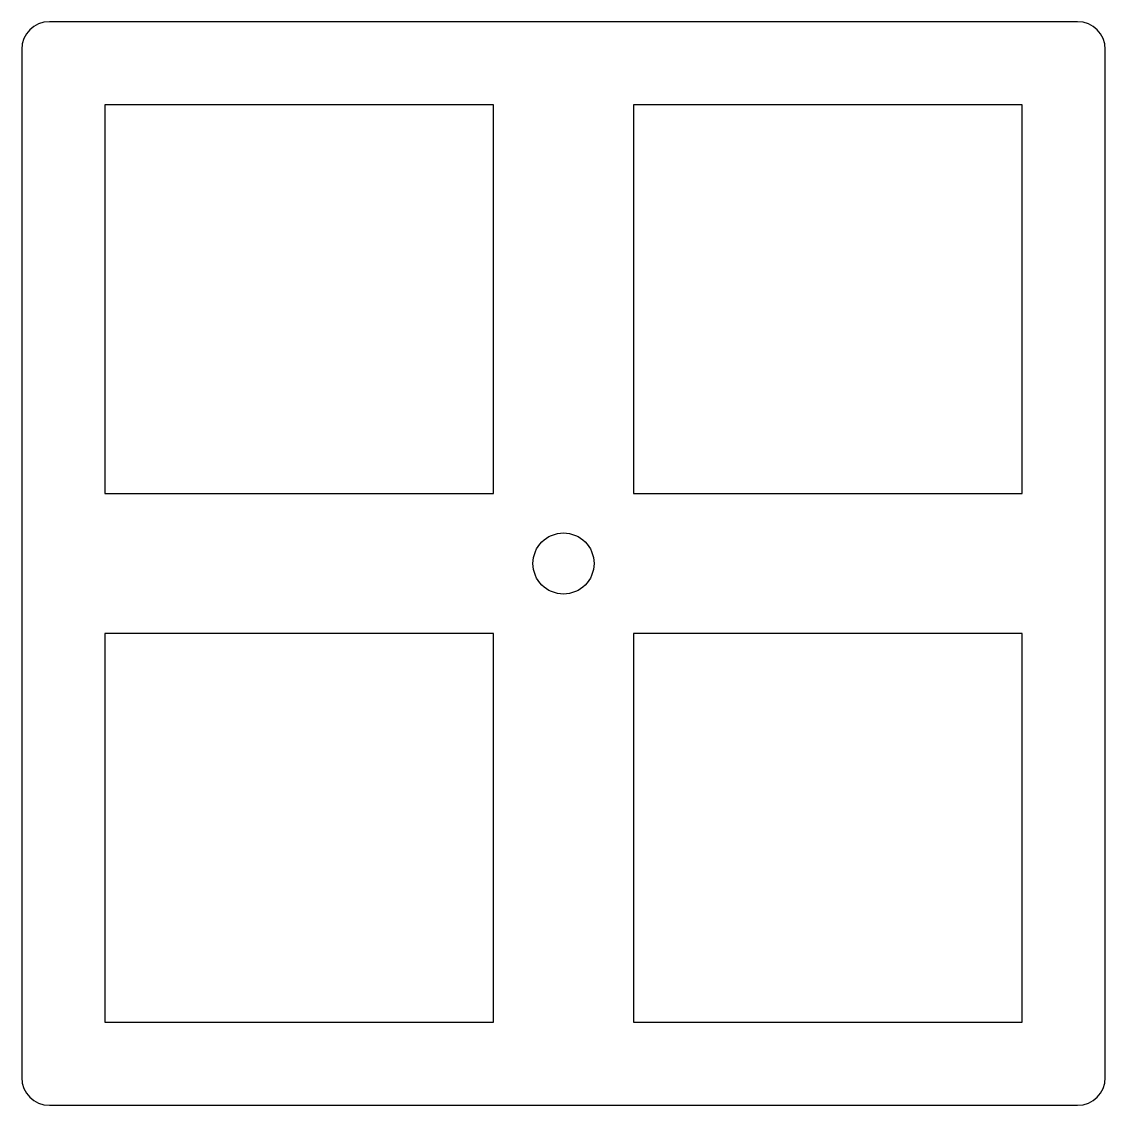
# Model space of a CAD drawing. Header units: millimetres. Extents: x -10 to 29.1, y -10 to 29.1.
import ezdxf

# ---------------------------------------------------------------- set-up
doc = ezdxf.new("R2010")
doc.units = ezdxf.units.MM

msp = doc.modelspace()

# ---------------------------------------------------------------- linework, layer by layer
for p, q in [((28.05, 29.05), (-9, 29.05)), ((-10, 28.05), (-10, -9)), ((29.05, -9), (29.05, 28.05)), ((7, 26.05), (-7, 26.05)), ((-7, 26.05), (-7, 12.05)), ((7, 12.05), (7, 26.05)), ((26.05, 26.05), (12.05, 26.05)), ((12.05, 26.05), (12.05, 12.05)), ((26.05, 12.05), (26.05, 26.05)), ((-7, 12.05), (7, 12.05)), ((12.05, 12.05), (26.05, 12.05)), ((7, 7), (-7, 7)), ((-7, 7), (-7, -7)), ((7, -7), (7, 7)), ((26.05, 7), (12.05, 7)), ((12.05, 7), (12.05, -7)), ((26.05, -7), (26.05, 7)), ((-7, -7), (7, -7)), ((12.05, -7), (26.05, -7)), ((-9, -10), (28.05, -10))]:
    msp.add_line(p, q)
msp.add_circle((9.525, 9.525), 1.1)
for centre, start, end in [((-9, 28.05), 90, 180), ((28.05, 28.05), 0, 90), ((-9, -9), 180, 270), ((28.05, -9), 270, 0)]:
    msp.add_arc(centre, 1, start, end)

doc.saveas('drawing.dxf')
